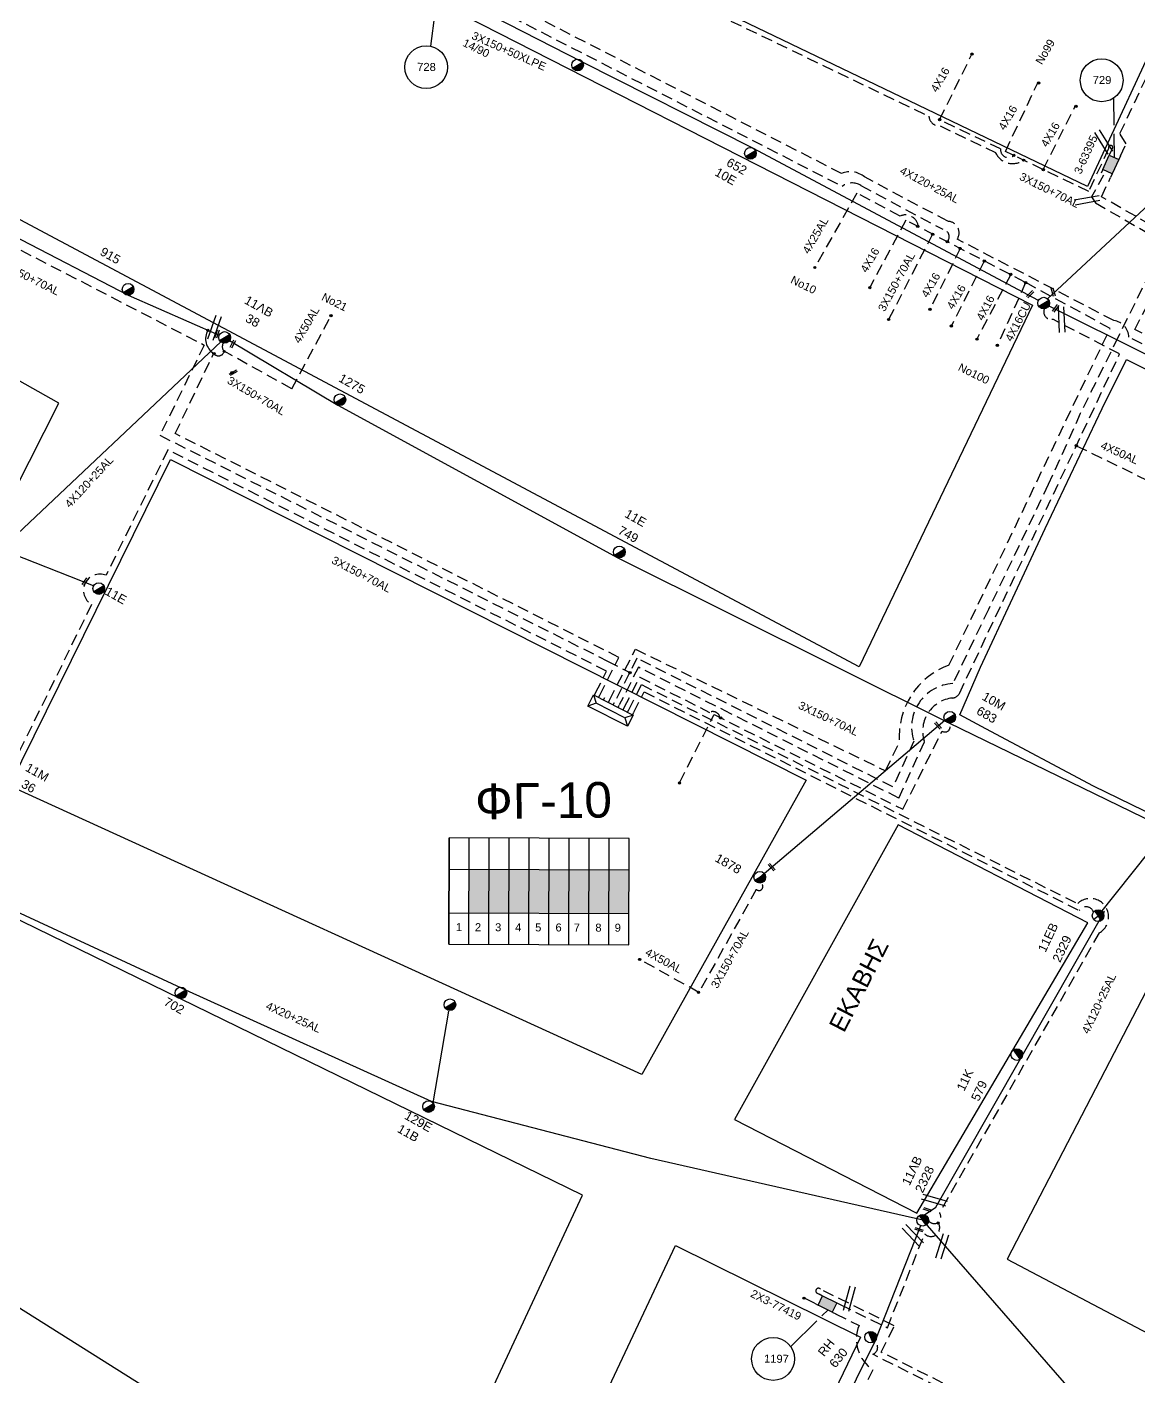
# Model space of a CAD drawing. Header units: millimetres. Extents: x 2087 to 5289, y 222 to 1137.
# Drawn here: x 2512.4 to 2637.3, y 467.4 to 619.2 of the extents above; entities that cross this region are included whole.
import ezdxf
from ezdxf.enums import TextEntityAlignment as Align

# ---------------------------------------------------------------- set-up
doc = ezdxf.new("R2010")
doc.units = ezdxf.units.MM
doc.linetypes.add('DASHED', pattern=[19.05, 12.7, -6.35])
for name, color, linetype in [('Link Box 4 Διευθύνσεων', 7, 'Continuous'), ('Άγνωστα', 7, 'Continuous'), ('Ασφαλειοκιβώτια Χ.Τ 9 αναχωρήσεων', 7, 'Continuous'), ('Εναέρια παροχή ΧΤ 4x16', 7, 'SYN_LINE'), ('Επιγραφές - Σχήματα', 7, 'Continuous'), ('Καλώδια ΧΤ   3x150+70AL', 7, 'DASHED'), ('Καλώδια ΧΤ   3x150AL+50CU', 7, 'DASHED'), ('Καλώδια ΧΤ   3x150AL+50XLPE', 7, 'DASHED'), ('Καλώδια ΧΤ   4x50AL', 7, 'DASHED'), ('Μηχανική τομή', 7, 'Continuous'), ('Στύλος ΦΜ', 7, 'Continuous'), ('Στύλος ΦΜ @ 1', 7, 'Continuous'), ('Συνδέσεις', 7, 'Continuous'), ('Συνεστραμμένα ΧΤ   3x70+54.6+25 AL', 7, 'SYN_LINE'), ('Συνεστραμμενα ΧΤ  4Χ120+25 Al', 7, 'Continuous'), ('Τομή', 7, 'Continuous'), ('Υποσταθμός πόλεως', 7, 'Continuous'), ('Υπόβαθρο ΔΕΗ', 7, 'Continuous'), ('Υπόγεια καλώδια Παροχών ΧΤ   4x16CU', 7, 'DASHED'), ('Υπόγειο καλώδιο Μέσης Τάσης 20KV', 7, 'Continuous')]:
    doc.layers.add(name, color=color, linetype=linetype)
doc.styles.add('arial', font='arial.ttf')
doc.styles.get("Standard").update_dxf_attribs({"font": 'arial.ttf'})
doc.linetypes.add('SYN_LINE', pattern='A,0.5,-0.0001,["/\\/\\/\\/",Standard,S=0.1,R=0,X=0,Y=-0.05],-0.25', length=0.7501)

# ---------------------------------------------------------------- blocks, each defined once
blk = doc.blocks.new('ΤΟΜΗ')
at = {"layer": 'Τομή', "ltscale": 40}
for p, q in [((-5.68, 0), (5.68, 0)), ((5.68, -2.33), (-5.68, -2.33))]:
    blk.add_line(p, q, dxfattribs=at)
blk = doc.blocks.new('ΜΗΧΑΝΙΚΗ ΤΟΜΗ')
at = {"layer": 'Μηχανική τομή', "ltscale": 40}
for p, q in [((-1.89, 0.78), (1.89, 0.78)), ((1.89, 0), (-1.89, 0))]:
    blk.add_line(p, q, dxfattribs=at)
blk = doc.blocks.new('ΥΠΑΡΧΩΝ ΤΣΙΜΕΝΤΕΝΙΟΣ ΣΤΥΛΟΣ')
at = {"layer": 'Στύλος ΦΜ'}
blk.add_hatch(color=7, dxfattribs=at).paths.add_polyline_path([(-1.29, -2.28, 0.574793), (2.62, 0, 0.268822), (1.3, 2.27)])
at = {"layer": 'Στύλος ΦΜ', "color": 7}
blk.add_line((-1.29, -2.28), (1.3, 2.27), dxfattribs=at)
blk.add_circle((0, 0), 2.62, dxfattribs=at)
at = {"layer": 'Στύλος ΦΜ', "flags": 4}
for tag, p in [('ΤΥΠΟΣ', (-4.91, 3.03)), ('ΑΡΙΘΜΟΣ', (-4.68, 8.05))]:
    blk.add_attdef(tag, p, '', height=4, dxfattribs=at)
blk = doc.blocks.new('LINK BOX 4 ΑΝΑΧΩΡΗΣΕΩΝ')
at = {"layer": 'Link Box 4 Διευθύνσεων', "ltscale": 40}
blk.add_hatch(color=256, dxfattribs=at).paths.add_polyline_path([(-3.54, 0), (-3.54, -4.67), (3.54, -4.67), (3.54, 0)])
for p, q in [((-3.54, 0), (-5.33, 0)), ((5.33, 0), (3.54, 0)), ((-3.54, -4.67), (-5.33, -4.67)), ((5.33, -4.67), (3.54, -4.67))]:
    blk.add_line(p, q, dxfattribs=at)
blk.add_lwpolyline([(-3.54, -4.67), (-3.54, 0), (3.54, 0), (3.54, -4.67)], close=True, dxfattribs=at)
blk = doc.blocks.new('_ΣΥΝΔΕΣΗ')
at = {"layer": 'Συνδέσεις', "linetype": 'SYN_LINE', "ltscale": 40}
blk.add_hatch(color=256, dxfattribs=at).paths.add_polyline_path([(0.5, -0.01, 1), (-0.5, -0.01, 1)])
at = {"layer": 'Συνδέσεις'}
blk.add_circle((0, -0.01), 0.5, dxfattribs=at)
blk = doc.blocks.new('ΑΣΦΑΛΕΙΟΚΙΒΩΤΙΟ ΥΠΟΣΤΑΘΜΟΥ 9 ΑΝΑΧΩΡΗΣΕΩΝ')
at = {"layer": 'Ασφαλειοκιβώτια Χ.Τ 9 αναχωρήσεων', "ltscale": 40}
for p, q in [((-23.8, 40.36), (24.02, 40.36)), ((-9.72, 40.36), (-9.72, -40.64)), ((9.94, 40.36), (9.94, -40.64)), ((-23.8, 31.36), (24.02, 31.36)), ((-23.8, 22.36), (24.02, 22.36)), ((-23.8, 13.36), (24.02, 13.36)), ((-23.8, 4.36), (24.02, 4.36)), ((-23.8, -4.64), (24.02, -4.64)), ((-23.8, -13.64), (24.02, -13.64)), ((-23.8, -22.64), (24.02, -22.64)), ((-23.8, -31.64), (24.02, -31.64))]:
    blk.add_line(p, q, dxfattribs=at)
at = {"layer": 'Ασφαλειοκιβώτια Χ.Τ 9 αναχωρήσεων'}
blk.add_lwpolyline([(-23.8, -40.64), (24.02, -40.64), (24.02, 40.36), (-23.8, 40.36)], close=True, dxfattribs=at)
for s, p in [('1', (-17.96, 37.24)), ('2', (-17.96, 28.67)), ('3', (-17.96, 19.6)), ('4', (-17.96, 10.58)), ('5', (-17.96, 1.57)), ('6', (-17.96, -7.57)), ('7', (-17.96, -15.81)), ('8', (-17.96, -25.5)), ('9', (-17.96, -34.19))]:
    blk.add_text(s, height=3.6, rotation=270, dxfattribs=at).set_placement(p)
at = {"layer": 'Ασφαλειοκιβώτια Χ.Τ 9 αναχωρήσεων', "ltscale": 40}
for tag, height, p in [('ΟΝΟΜΑ', 5, (-0.16, 44.31)), ('ΚΕΙΜΕΝΟ 1', 2, (17.06, 35.59)), ('ΚΕΙΜΕΝΟ 2', 2, (17.06, 26.88)), ('ΚΕΙΜΕΝΟ 3', 2, (17.06, 17.69)), ('ΚΕΙΜΕΝΟ 4', 2, (17.06, 8.71)), ('ΚΕΙΜΕΝΟ 5', 2, (17.06, -0.13)), ('ΚΕΙΜΕΝΟ 6', 2, (17.06, -9.05)), ('ΚΕΙΜΕΝΟ 7', 2, (17.06, -18.13)), ('ΚΕΙΜΕΝΟ 8', 2, (17.06, -26.85)), ('ΚΕΙΜΕΝΟ 9', 2, (17.06, -35.99)), ('ΣΧ', 2, (-0.1, -42.64))]:
    blk.add_attdef(tag, text='', height=height, dxfattribs=at).set_placement(p, align=Align.MIDDLE_CENTER)
blk = doc.blocks.new('ΥΠΟΣΤΑΘΜΟΣ ΠΟΛΕΩΣ 9 ΑΝΑΧΩΡΗΣΕΩΝ')
at = {"layer": 'Υποσταθμός πόλεως', "ltscale": 40}
for p, q in [((-9.63, -2.82), (-9.63, -4)), ((-7.12, -2.82), (-7.12, -4)), ((-4.84, -2.82), (-4.84, -4)), ((-2.36, -2.82), (-2.36, -4)), ((0.09, -2.82), (0.09, -4)), ((2.55, -2.82), (2.55, -4)), ((5.02, -2.82), (5.02, -4)), ((7.48, -2.82), (7.48, -4)), ((9.61, -2.82), (9.61, -4))]:
    blk.add_line(p, q, dxfattribs=at)
blk.add_lwpolyline([(-10.02, 2.82), (10.02, 2.82), (10.02, -2.82), (-10.02, -2.82)], close=True, dxfattribs=at)
for points in [[(-7.21, 0), (-10.02, 2.82)], [(-10.02, -2.82), (-7.21, 0)], [(-7.21, 0), (7.21, 0)], [(7.21, 0), (10.02, 2.82)], [(10.02, -2.82), (7.21, 0)]]:
    blk.add_lwpolyline(points, dxfattribs=at)
at = {"layer": 'Υποσταθμός πόλεως', "linetype": 'SYN_LINE', "ltscale": 40, "flags": 1}
for tag, p in [('ΜΕΤΑΣΧΗΜΑΤΙΣΜΟΣ', (10.79, 1.71)), ('ΙΣΧΥΣ', (10.77, -1.08)), ('ΑΡΙΘΜΟΣ', (10.89, -3.8))]:
    blk.add_attdef(tag, p, '', height=1.8, dxfattribs=at)

msp = doc.modelspace()

# ---------------------------------------------------------------- hatches: boundary and pattern name
at = {"layer": 'Ασφαλειοκιβώτια Χ.Τ 9 αναχωρήσεων'}
h = msp.add_hatch(color=173, dxfattribs=at)
h.dxf.hatch_style = 1
h.paths.add_polyline_path([(2562.08, 524.53), (2562.06, 519.61), (2564.31, 519.6), (2564.33, 524.52)])
h = msp.add_hatch(color=2, dxfattribs=at)
h.dxf.hatch_style = 1
h.paths.add_polyline_path([(2564.33, 524.52), (2564.31, 519.6), (2566.56, 519.6), (2566.58, 524.51)])
h = msp.add_hatch(color=5, dxfattribs=at)
h.dxf.hatch_style = 1
h.paths.add_polyline_path([(2566.58, 524.51), (2566.56, 519.6), (2568.81, 519.59), (2568.83, 524.5)])
h = msp.add_hatch(color=27, dxfattribs=at)
h.dxf.hatch_style = 1
h.paths.add_polyline_path([(2568.83, 524.5), (2568.81, 519.59), (2571.06, 519.58), (2571.08, 524.49)])
h = msp.add_hatch(color=151, dxfattribs=at)
h.dxf.hatch_style = 1
h.paths.add_polyline_path([(2571.08, 524.49), (2571.06, 519.58), (2573.31, 519.57), (2573.33, 524.49)])
h = msp.add_hatch(color=62, dxfattribs=at)
h.dxf.hatch_style = 1
h.paths.add_polyline_path([(2573.33, 524.49), (2573.31, 519.57), (2575.56, 519.56), (2575.58, 524.48)])
h = msp.add_hatch(color=30, dxfattribs=at)
h.dxf.hatch_style = 1
h.paths.add_polyline_path([(2575.58, 524.48), (2575.56, 519.56), (2577.81, 519.56), (2577.83, 524.47)])
h = msp.add_hatch(color=1, dxfattribs=at)
h.dxf.hatch_style = 1
h.paths.add_polyline_path([(2577.83, 524.47), (2577.81, 519.56), (2580.06, 519.55), (2580.08, 524.46)])

# ---------------------------------------------------------------- linework, layer by layer
at = {"layer": 'Άγνωστα', "color": 5, "linetype": 'SYN_LINE', "ltscale": 10}
msp.add_lwpolyline([(2627.13, 588.65), (2646.16, 606.37)], dxfattribs=at)
at = {"layer": 'Άγνωστα', "color": 1, "linetype": 'DASHED', "ltscale": 0.1}
for points in [[(2605.68, 600.52), (2601.21, 592.61)], [(2624.67, 590.47), (2621.49, 583.42)]]:
    msp.add_lwpolyline(points, dxfattribs=at)
at = {"layer": 'Άγνωστα', "color": 27, "linetype": 'SYN_LINE', "ltscale": 10}
msp.add_lwpolyline([(2519.83, 556.36), (2509.38, 560.5)], dxfattribs=at)
at = {"layer": 'Εναέρια παροχή ΧΤ 4x16', "color": 133, "linetype": 'DASHED', "ltscale": 0.1}
for points in [[(2622.4, 605.22), (2622.4, 605.22), (2626.06, 613.01)], [(2626.64, 603.18), (2630.29, 610.37)]]:
    msp.add_lwpolyline(points, dxfattribs=at)
at = {"layer": 'Εναέρια παροχή ΧΤ 4x16', "color": 1, "linetype": 'DASHED', "ltscale": 0.1}
for points in [[(2611.2, 597.49), (2607.15, 589.9)], [(2617.31, 594.31), (2613.91, 587.45)], [(2620.02, 592.89), (2616.32, 585.6)], [(2622.99, 591.39), (2619.18, 584.11)]]:
    msp.add_lwpolyline(points, dxfattribs=at)
at = {"layer": 'Επιγραφές - Σχήματα'}
for points in [[(2557.76, 617.04), (2558.76, 624.58)], [(2634.54, 611.2), (2634.57, 608.17)], [(2634.58, 607.2), (2634.61, 604.54)], [(2598.23, 470.82), (2601.18, 473.74)], [(2601.76, 474.31), (2602.45, 474.99)]]:
    msp.add_lwpolyline(points, dxfattribs=at)
for centre in [(2557.25, 614.69), (2633.22, 613.21), (2596.26, 469.45)]:
    msp.add_circle(centre, 2.41, dxfattribs=at)
at = {"layer": 'Καλώδια ΧΤ   3x150+70AL', "color": 5, "linetype": 'DASHED', "ltscale": 0.1}
for points in [[(2635.28, 607.22), (2643.02, 623.73), (2647.06, 632.39), (2652.54, 644.13), (2645.22, 647.86)], [(2635.33, 604.71), (2635.96, 606.08), (2635.28, 607.22)]]:
    msp.add_lwpolyline(points, dxfattribs=at)
at = {"layer": 'Καλώδια ΧΤ   3x150+70AL', "color": 133, "linetype": 'DASHED', "ltscale": 0.1}
msp.add_lwpolyline([(2634.27, 605.2), (2634.49, 605.67, 1.089385), (2633.99, 605.53), (2631.76, 600.72), (2622.4, 605.22)], format="xyb", dxfattribs=at)
at = {"layer": 'Καλώδια ΧΤ   3x150+70AL', "color": 62, "ltscale": 0.1}
msp.add_lwpolyline([(2494.74, 602.87), (2532.29, 583.44), (2527.3, 573.3), (2577.63, 547.92), (2580.17, 546.63), (2580.17, 546.63)], dxfattribs=at)
msp.add_lwpolyline([(2633.43, 602.56), (2632.08, 600.11), (2632.51, 599.42), (2640.32, 594.96), (2635.08, 584.36), (2630.82, 575.75), (2627.22, 567.78), (2620.48, 553.72), (2616.48, 545.38, -0.074305), (2616.48, 545.38, 0.496785), (2612.1, 538.91), (2609.75, 533.76), (2580.95, 548.23), (2578.42, 543.26)], format="xyb", dxfattribs=at)
at = {"layer": 'Καλώδια ΧΤ   3x150+70AL', "color": 5, "linetype": 'DASHED', "ltscale": 0.1}
msp.add_lwpolyline([(2697.23, 547.94), (2699.62, 552.42), (2690.76, 557.34, 0.466946), (2686.1, 559.93), (2663.92, 571.94, 0.279224), (2659.92, 573.73), (2636.95, 585.19), (2642.01, 595.09), (2633.21, 600.11), (2634.22, 602.29)], format="xyb", dxfattribs=at)
at = {"layer": 'Καλώδια ΧΤ   3x150+70AL', "color": 1, "linetype": 'DASHED', "ltscale": 0.1}
msp.add_lwpolyline([(2577.87, 543.53), (2580.78, 549.25), (2608.89, 535.59), (2610.47, 538.77, -0.337123), (2616.04, 547.45, 0.042097), (2616.04, 547.45), (2634.18, 585.32), (2624.57, 590.53), (2611.2, 597.49)], format="xyb", dxfattribs=at)
at = {"layer": 'Καλώδια ΧΤ   3x150+70AL', "color": 1, "ltscale": 0.1}
msp.add_lwpolyline([(2614.2, 595.91), (2609.26, 586.32)], dxfattribs=at)
at = {"layer": 'Καλώδια ΧΤ   3x150+70AL', "color": 5, "ltscale": 0.1}
msp.add_lwpolyline([(2610.4, 532.52), (2610.4, 532.52), (2613.28, 538.83), (2613.24, 538.97, -0.469733), (2616.44, 543.76, 0.239286), (2617.22, 544.27), (2635.24, 582.45), (2627.79, 586.31), (2627.6, 586.31, -0.53674), (2626.76, 587.51)], format="xyb", dxfattribs=at)
at = {"layer": 'Καλώδια ΧΤ   3x150+70AL', "color": 2, "linetype": 'DASHED', "ltscale": 0.1}
for points in [[(2542.12, 578.53), (2534.53, 582.76, -0.378009), (2534.44, 583.66)], [(2576.77, 544.09), (2578.92, 548.33), (2529.03, 573.49), (2533.36, 582.51, 0.666531), (2534.53, 582.76)]]:
    msp.add_lwpolyline(points, format="xyb", dxfattribs=at)
at = {"layer": 'Καλώδια ΧΤ   3x150+70AL', "color": 173, "linetype": 'DASHED', "ltscale": 0.1}
msp.add_lwpolyline([(2576.3, 544.33), (2577.54, 546.78), (2528.19, 571.66), (2521.24, 557.56, 0.931326), (2519.62, 554.27), (2510.11, 534.97, 0.535092), (2507.81, 533.18), (2504.59, 524.51, 0.353358), (2504.65, 523.31)], format="xyb", dxfattribs=at)
at = {"layer": 'Καλώδια ΧΤ   3x150+70AL', "color": 5, "ltscale": 0.1}
msp.add_lwpolyline([(2610.4, 532.52), (2591.51, 542), (2581.12, 547.22), (2578.97, 542.98)], dxfattribs=at)
at = {"layer": 'Καλώδια ΧΤ   3x150+70AL', "color": 30, "linetype": 'DASHED', "ltscale": 0.1}
msp.add_lwpolyline([(2580.03, 542.44), (2581.47, 545.27), (2630.51, 520.64, -1.137897), (2632.95, 517.36), (2614.97, 485.88, -1.095917), (2613.74, 485.05)], format="xyb", dxfattribs=at)
at = {"layer": 'Καλώδια ΧΤ   3x150+70AL', "color": 27, "ltscale": 0.1}
msp.add_lwpolyline([(2585.78, 534.3), (2589.62, 541.91), (2589.62, 541.91), (2610.86, 531.25), (2615.27, 540.03, 0.878754), (2616.02, 540.96)], format="xyb", dxfattribs=at)
at = {"layer": 'Καλώδια ΧΤ   3x150+70AL', "color": 27, "linetype": 'DASHED', "ltscale": 0.1}
msp.add_lwpolyline([(2594.85, 522.96, -1.198989), (2594.38, 522.24), (2587.92, 510.66)], format="xyb", dxfattribs=at)
at = {"layer": 'Καλώδια ΧΤ   3x150AL+50CU', "color": 30, "linetype": 'DASHED', "ltscale": 0.1}
for points in [[(2696.69, 548.23), (2698.74, 552.09), (2690.05, 556.91, 0.480577), (2686.32, 558.98), (2663.36, 571.42, 0.270577), (2659.95, 572.52), (2636.27, 584.33, 0.370652), (2634.59, 586.2), (2616.98, 595.36, 0.586623), (2615.91, 597.36), (2606.55, 602.35, 0.282004), (2603.97, 602.73), (2562.58, 623.94, 0.485848), (2561.67, 626.03), (2555.61, 629.15), (2558.08, 633.93, -0.490413), (2558.66, 634.55), (2561.36, 633.16)], [(2603.82, 475.57), (2609.12, 472.96), (2613.31, 483.53, 0.944601), (2614.81, 484.79)]]:
    msp.add_lwpolyline(points, format="xyb", dxfattribs=at)
at = {"layer": 'Καλώδια ΧΤ   3x150AL+50CU', "color": 133, "linetype": 'DASHED', "ltscale": 0.1}
for points in [[(2564.06, 633.08), (2613.79, 609.17, 0.42588), (2615.04, 608.1), (2621.28, 605.1, 0.475723), (2624.44, 604.24)], [(2623.34, 604.77, -0.691186), (2621.85, 605.49), (2614.99, 608.78)]]:
    msp.add_lwpolyline(points, format="xyb", dxfattribs=at)
at = {"layer": 'Καλώδια ΧΤ   3x150AL+50CU', "color": 1, "linetype": 'DASHED', "ltscale": 0.1}
for points in [[(2560.01, 623.86), (2604.05, 601.29, -0.326894), (2606.13, 601.38), (2615.36, 596.46, -0.591777), (2615.86, 595.06)], [(2612.58, 596.91, 0.484465), (2610.54, 597.94), (2605.69, 600.53), (2605.68, 600.52)]]:
    msp.add_lwpolyline(points, format="xyb", dxfattribs=at)
at = {"layer": 'Καλώδια ΧΤ   3x150AL+50CU', "color": 27, "linetype": 'DASHED', "ltscale": 0.1}
msp.add_lwpolyline([(2579.52, 542.7), (2581.26, 546.11), (2589.13, 542.15, -0.476581), (2590.28, 541.62)], format="xyb", dxfattribs=at)
at = {"layer": 'Καλώδια ΧΤ   3x150AL+50CU', "color": 151, "linetype": 'DASHED', "ltscale": 0.1}
msp.add_lwpolyline([(2580.59, 542.16), (2581.75, 544.45), (2630.7, 519.87, -0.634221), (2632.3, 519.68)], format="xyb", dxfattribs=at)
at = {"layer": 'Καλώδια ΧΤ   3x150AL+50XLPE', "color": 6, "linetype": 'DASHED', "ltscale": 0.1}
for points in [[(2654.84, 444.89), (2656.26, 447.53), (2640.09, 455.62, 0.369416), (2637.52, 455.68), (2608.42, 470.21), (2609.9, 473.18), (2601.61, 477.28, 1.055549), (2601.15, 476.89), (2601.43, 476.75)], [(2603.3, 474.52), (2605.93, 473.22, 0.359668), (2607.5, 468.24), (2587.54, 427.97, -0.331916), (2586.16, 427.36)]]:
    msp.add_lwpolyline(points, format="xyb", dxfattribs=at)
at = {"layer": 'Καλώδια ΧΤ   3x150AL+50XLPE', "linetype": 'DASHED', "ltscale": 0.1}
msp.add_lwpolyline([(2601.43, 476.75), (2601.43, 476.75)], dxfattribs=at)
at = {"layer": 'Καλώδια ΧΤ   3x150AL+50XLPE', "color": 6, "linetype": 'DASHED', "ltscale": 0.1}
msp.add_lwpolyline([(2600.92, 475.71), (2599.7, 476.31)], dxfattribs=at)
at = {"layer": 'Καλώδια ΧΤ   3x150AL+50XLPE', "color": 85, "linetype": 'DASHED', "ltscale": 0.1}
msp.add_lwpolyline([(2654.36, 445.13), (2654.93, 446.27), (2640.34, 453.55, -0.643115), (2637.02, 455.21), (2607.47, 469.97, 0.591262), (2607.7, 471.43)], format="xyb", dxfattribs=at)
at = {"layer": 'Καλώδια ΧΤ   4x50AL', "color": 2, "ltscale": 0.1}
msp.add_lwpolyline([(2542.12, 578.53), (2546.54, 586.75)], dxfattribs=at)
at = {"layer": 'Καλώδια ΧΤ   4x50AL', "color": 5, "ltscale": 0.1}
msp.add_lwpolyline([(2630.37, 572.13), (2639.07, 567.89)], dxfattribs=at)
at = {"layer": 'Καλώδια ΧΤ   4x50AL', "color": 27, "linetype": 'DASHED', "ltscale": 0.1}
msp.add_lwpolyline([(2587.92, 510.66), (2581.27, 514.37)], dxfattribs=at)
at = {"layer": 'Συνεστραμμένα ΧΤ   3x70+54.6+25 AL', "color": 27, "linetype": 'SYN_LINE', "ltscale": 10}
for points in [[(2627.28, 587.86), (2660.75, 571.16)], [(2535.14, 583.97), (2547.32, 576.69), (2578.82, 559.54), (2616.02, 540.96), (2640.62, 529.01)]]:
    msp.add_lwpolyline(points, dxfattribs=at)
at = {"layer": 'Συνεστραμμένα ΧΤ   3x70+54.6+25 AL', "color": 1, "linetype": 'SYN_LINE', "ltscale": 10}
msp.add_lwpolyline([(2705.9, 422.68), (2683.09, 433.12), (2665.21, 442.1), (2639.15, 455.14), (2613.09, 485.04)], dxfattribs=at)
at = {"layer": 'Συνεστραμμενα ΧΤ  4Χ120+25 Al', "color": 5, "linetype": 'SYN_LINE', "ltscale": 10}
msp.add_lwpolyline([(2626.11, 588.46), (2593.97, 605.6), (2574.84, 615.27), (2554.81, 625.53), (2535.11, 635.46), (2509.87, 647.58)], dxfattribs=at)
at = {"layer": 'Συνεστραμμενα ΧΤ  4Χ120+25 Al', "color": 2, "linetype": 'SYN_LINE', "ltscale": 10}
msp.add_lwpolyline([(2459, 623.94), (2470.78, 617.21), (2497.32, 602.74), (2497.69, 602.53), (2523.73, 589.06), (2533.98, 584.57)], dxfattribs=at)
at = {"layer": 'Συνεστραμμενα ΧΤ  4Χ120+25 Al', "color": 27, "linetype": 'SYN_LINE', "ltscale": 10}
msp.add_lwpolyline([(2505.18, 523.26), (2508.77, 532.92), (2509.21, 560.3), (2534.19, 583.84)], dxfattribs=at)
at = {"layer": 'Συνεστραμμενα ΧΤ  4Χ120+25 Al', "color": 151, "linetype": 'SYN_LINE', "ltscale": 10}
for points in [[(2632.82, 519.29), (2640.63, 529.04), (2651.37, 550.8), (2658.06, 565.42), (2660.47, 570.31)], [(2613.29, 485.67), (2614.57, 486.53), (2633.53, 519.75), (2632.34, 518.85), (2632.34, 518.85)]]:
    msp.add_lwpolyline(points, dxfattribs=at)
at = {"layer": 'Συνεστραμμενα ΧΤ  4Χ120+25 Al', "color": 30, "linetype": 'SYN_LINE', "ltscale": 10}
msp.add_lwpolyline([(2613.09, 485.04), (2582.53, 491.98), (2557.83, 498.4), (2530.22, 510.93), (2505.45, 522.4)], dxfattribs=at)
at = {"layer": 'Συνεστραμμενα ΧΤ  4Χ120+25 Al', "color": 85, "linetype": 'SYN_LINE', "ltscale": 10}
msp.add_lwpolyline([(2612.85, 484.43), (2607.7, 471.43), (2595.03, 445.87), (2585.81, 427.84)], dxfattribs=at)
at = {"layer": 'Υπόβαθρο ΔΕΗ'}
for points in [[(2631.64, 601.26), (2560.2, 635.61), (2581.7, 677.04), (2651.31, 643.49), (2645.64, 631.14), (2638.42, 615.88), (2634.11, 606.59), (2631.64, 601.26)], [(2639.31, 512.89), (2622.58, 480.66), (2700.53, 439.59), (2717.44, 473.34)]]:
    msp.add_lwpolyline(points, close=True, dxfattribs=at)
for points in [[(2458.86, 672.81), (2625.43, 587.94), (2625.43, 587.94), (2605.94, 547.25), (2440.05, 635.64), (2440.05, 635.64), (2450.36, 655.91), (2458.86, 672.81), (2458.86, 672.81)], [(2435.32, 575.34), (2449.24, 567.95), (2465.28, 559.44), (2479.97, 551.94), (2498.52, 542.29), (2500.97, 547.41), (2515.92, 576.91), (2454.03, 611.79), (2435.32, 575.34)], [(2636, 581.83), (2651.05, 574.36), (2674.29, 562.55), (2693.1, 552.64), (2714.91, 540.84), (2738.25, 511.64), (2733.9, 502.04), (2732.02, 503.37), (2723.18, 485.69), (2708.08, 494.36), (2696.94, 500.72), (2696.94, 500.72), (2682.21, 508.37), (2670.5, 514.76), (2663.71, 518.29), (2654.9, 522.71), (2643.69, 528.3), (2632.31, 533.86), (2620.21, 540.28), (2617.28, 541.88), (2619.6, 547.22), (2626.86, 562.81), (2633.27, 576.33), (2636, 581.83)], [(2599.98, 534.53), (2581.51, 501.42), (2510.4, 533.89), (2510.4, 533.89), (2510.4, 533.89), (2528.48, 570.58), (2599.98, 534.53), (2599.98, 534.53), (2599.98, 534.53), (2599.98, 534.53), (2599.98, 534.53)], [(2591.93, 496.38), (2612.45, 485.86), (2631.65, 518.5), (2631.65, 518.5), (2631.65, 518.5), (2610.35, 529.52), (2610.35, 529.52)], [(2610.33, 529.49), (2591.93, 496.38)], [(2489.98, 488.74), (2555.91, 447.24), (2574.83, 487.88), (2505.31, 521.78), (2489.98, 488.74)], [(2591.86, 496.41), (2591.86, 496.41)], [(2585.28, 482.22), (2606.08, 471.9), (2585.18, 428.47), (2565.64, 440.46), (2585.28, 482.22)]]:
    msp.add_lwpolyline(points, dxfattribs=at)
msp.add_arc((2534.33, 584.13), 1.89, 148.6191, 239.2371, dxfattribs=at)
at = {"layer": 'Υπόγεια καλώδια Παροχών ΧΤ   4x16CU', "color": 133, "linetype": 'DASHED', "ltscale": 0.1}
msp.add_lwpolyline([(2614.99, 608.78), (2618.63, 616.16)], dxfattribs=at)
at = {"layer": 'Υπόγειο καλώδιο Μέσης Τάσης 20KV', "color": 27, "linetype": 'SYN_LINE', "ltscale": 10}
msp.add_lwpolyline([(2594.77, 523.61), (2615.58, 541.26)], dxfattribs=at)
at = {"layer": 'Υπόγειο καλώδιο Μέσης Τάσης 20KV', "color": 30, "linetype": 'SYN_LINE', "ltscale": 10}
msp.add_lwpolyline([(2558.02, 498.24), (2559.81, 508.56)], dxfattribs=at)

# ---------------------------------------------------------------- block references
at = {"layer": 'Link Box 4 Διευθύνσεων', "xscale": 0.2499999999999999, "yscale": 0.2499999999999999, "zscale": 0.2499999999999999}
for p, rotation in [((2633.71, 603.99), 65.29674258397897), ((2602.11, 475.12), 153.6358787166315)]:
    msp.add_blockref('LINK BOX 4 ΑΝΑΧΩΡΗΣΕΩΝ', p, dxfattribs=dict(at, rotation=rotation))
at = {"layer": 'Ασφαλειοκιβώτια Χ.Τ 9 αναχωρήσεων', "xscale": 0.2500000000000001, "yscale": 0.2500000000000001, "zscale": 0.2500000000000001, "rotation": 89.79863056021844}
msp.add_blockref('ΑΣΦΑΛΕΙΟΚΙΒΩΤΙΟ ΥΠΟΣΤΑΘΜΟΥ 9 ΑΝΑΧΩΡΗΣΕΩΝ', (2569.91, 522.01), dxfattribs=at)
at = {"layer": 'Μηχανική τομή'}
for p, xscale, yscale, zscale, rotation in [((2625.11, 589.23), 0.2499999999999996, 0.2499999999999996, 0.2499999999999996, 225.8713060550537), ((2627.66, 589.37), 0.2499999999999997, 0.2499999999999997, 0.2499999999999997, 285.3177841252401), ((2628.12, 587.53), 0.2499999999999997, 0.2499999999999997, 0.2499999999999997, 52.89131356739019), ((2533.64, 584.72), 0.2499999999999996, 0.2499999999999996, 0.2499999999999996, 251.0097848915889), ((2535.41, 583.61), 0.2499999999999996, 0.2499999999999996, 0.2499999999999996, 241.9682089496802), ((2535.5, 580.42), 0.2499999999999996, 0.2499999999999996, 0.2499999999999996, 210.0100097940091), ((2518.81, 556.9), 0.2499999999999996, 0.2499999999999996, 0.2499999999999996, 234.8579634511817), ((2614.74, 540.6), 0.2499999999999996, 0.2499999999999996, 0.2499999999999996, 312.5510453838581), ((2596.04, 524.69), 0.2499999999999996, 0.2499999999999996, 0.2499999999999996, 311.1128722349355), ((2613.67, 486.32), 0.2499999999999996, 0.2499999999999996, 0.2499999999999996, 161.2359987027753), ((2612.71, 484.09), 0.2499999999999996, 0.2499999999999996, 0.2499999999999996, 161.2359987027753)]:
    msp.add_blockref('ΜΗΧΑΝΙΚΗ ΤΟΜΗ', p, dxfattribs=dict(at, xscale=xscale, yscale=yscale, zscale=zscale, rotation=rotation))
at = {"layer": 'Στύλος ΦΜ @ 1', "ltscale": 40, "xscale": 0.2499999999999998, "yscale": 0.2499999999999998, "zscale": 0.2499999999999998, "rotation": 330.6463124681125}
for p in [(2574.28, 614.93), (2626.7, 588.16), (2559.92, 509.28)]:
    msp.add_blockref('ΥΠΑΡΧΩΝ ΤΣΙΜΕΝΤΕΝΙΟΣ ΣΤΥΛΟΣ', p, dxfattribs=at)
at = {"layer": 'Στύλος ΦΜ @ 1', "ltscale": 40}
ref = msp.add_blockref('ΥΠΑΡΧΩΝ ΤΣΙΜΕΝΤΕΝΙΟΣ ΣΤΥΛΟΣ', (2593.71, 605), dxfattribs=dict(at, xscale=0.2499999999999998, yscale=0.2499999999999998, zscale=0.2499999999999998, rotation=330.6463124681125))
ref.add_attrib('ΤΥΠΟΣ', '10E', (2589.61, 602.58), dxfattribs={"layer": 'Στύλος ΦΜ', "height": 1, "rotation": 330.6463, "flags": 4})
ref.add_attrib('ΑΡΙΘΜΟΣ', '652', (2590.92, 603.68), dxfattribs={"layer": 'Στύλος ΦΜ', "height": 1, "rotation": 330.6463, "flags": 4})
ref = msp.add_blockref('ΥΠΑΡΧΩΝ ΤΣΙΜΕΝΤΕΝΙΟΣ ΣΤΥΛΟΣ', (2523.72, 589.71), dxfattribs=dict(at, xscale=0.2499999999999998, yscale=0.2499999999999998, zscale=0.2499999999999998, rotation=330.6463124681125))
ref.add_attrib('ΤΥΠΟΣ', '915', (2520.47, 593.64), dxfattribs={"layer": 'Στύλος ΦΜ', "height": 1, "rotation": 330.6463, "flags": 4})
ref = msp.add_blockref('ΥΠΑΡΧΩΝ ΤΣΙΜΕΝΤΕΝΙΟΣ ΣΤΥΛΟΣ', (2534.58, 584.3), dxfattribs=dict(at, xscale=0.2499999999999998, yscale=0.2499999999999998, zscale=0.2499999999999998, rotation=330.6463124681125))
ref.add_attrib('ΤΥΠΟΣ', '11ΛB', (2536.7, 588.19), dxfattribs={"layer": 'Στύλος ΦΜ', "height": 1, "rotation": 330.6463, "flags": 4})
ref.add_attrib('ΑΡΙΘΜΟΣ', '38', (2536.82, 586.15), dxfattribs={"layer": 'Στύλος ΦΜ', "height": 1, "rotation": 330.6463, "flags": 4})
ref = msp.add_blockref('ΥΠΑΡΧΩΝ ΤΣΙΜΕΝΤΕΝΙΟΣ ΣΤΥΛΟΣ', (2547.55, 577.3), dxfattribs=dict(at, xscale=0.2499999999999998, yscale=0.2499999999999998, zscale=0.2499999999999998, rotation=330.6463124681125))
ref.add_attrib('ΑΡΙΘΜΟΣ', '1275', (2547.3, 579.42), dxfattribs={"layer": 'Στύλος ΦΜ', "height": 1, "rotation": 330.6463, "flags": 4})
ref = msp.add_blockref('ΥΠΑΡΧΩΝ ΤΣΙΜΕΝΤΕΝΙΟΣ ΣΤΥΛΟΣ', (2578.97, 560.18), dxfattribs=dict(at, xscale=0.2499999999999998, yscale=0.2499999999999998, zscale=0.2499999999999998, rotation=330.6463124681125))
ref.add_attrib('ΤΥΠΟΣ', '11E', (2579.48, 564.17), dxfattribs={"layer": 'Στύλος ΦΜ', "height": 1, "rotation": 330.6463, "flags": 4})
ref.add_attrib('ΑΡΙΘΜΟΣ', '749', (2578.72, 562.3), dxfattribs={"layer": 'Στύλος ΦΜ', "height": 1, "rotation": 330.6463, "flags": 4})
ref = msp.add_blockref('ΥΠΑΡΧΩΝ ΤΣΙΜΕΝΤΕΝΙΟΣ ΣΤΥΛΟΣ', (2520.42, 556.07), dxfattribs=dict(at, xscale=0.2499999999999998, yscale=0.2499999999999998, zscale=0.2499999999999998, rotation=330.6463124681125))
ref.add_attrib('ΑΡΙΘΜΟΣ', '11E', (2521.03, 555.46), dxfattribs={"layer": 'Στύλος ΦΜ', "height": 1, "rotation": 330.6463, "flags": 4})
ref = msp.add_blockref('ΥΠΑΡΧΩΝ ΤΣΙΜΕΝΤΕΝΙΟΣ ΣΤΥΛΟΣ', (2616.14, 541.6), dxfattribs=dict(at, xscale=0.2499999999999998, yscale=0.2499999999999998, zscale=0.2499999999999998, rotation=330.6463124681125))
ref.add_attrib('ΤΥΠΟΣ', '10Μ', (2619.67, 543.63), dxfattribs={"layer": 'Στύλος ΦΜ', "height": 1, "rotation": 330.6463, "flags": 4})
ref.add_attrib('ΑΡΙΘΜΟΣ', '683', (2619.04, 542.02), dxfattribs={"layer": 'Στύλος ΦΜ', "height": 1, "rotation": 330.6463, "flags": 4})
ref = msp.add_blockref('ΥΠΑΡΧΩΝ ΤΣΙΜΕΝΤΕΝΙΟΣ ΣΤΥΛΟΣ', (2509.33, 533.26), dxfattribs=dict(at, xscale=0.2499999999999998, yscale=0.2499999999999998, zscale=0.2499999999999998, rotation=330.6463124681125))
ref.add_attrib('ΤΥΠΟΣ', '36', (2511.61, 533.79), dxfattribs={"layer": 'Στύλος ΦΜ', "height": 1, "rotation": 330.6463, "flags": 4})
ref.add_attrib('ΑΡΙΘΜΟΣ', '11Μ', (2512.07, 535.64), dxfattribs={"layer": 'Στύλος ΦΜ', "height": 1, "rotation": 330.6463, "flags": 4})
ref = msp.add_blockref('ΥΠΑΡΧΩΝ ΤΣΙΜΕΝΤΕΝΙΟΣ ΣΤΥΛΟΣ', (2594.77, 523.61), dxfattribs=dict(at, xscale=0.2499999999999998, yscale=0.2499999999999998, zscale=0.2499999999999998, rotation=330.6463124681125))
ref.add_attrib('ΑΡΙΘΜΟΣ', '1878', (2589.63, 525.46), dxfattribs={"layer": 'Στύλος ΦΜ', "height": 1, "rotation": 330.6463, "flags": 4})
ref = msp.add_blockref('ΥΠΑΡΧΩΝ ΤΣΙΜΕΝΤΕΝΙΟΣ ΣΤΥΛΟΣ', (2632.82, 519.29), dxfattribs=dict(at, xscale=0.2499999999999998, yscale=0.2499999999999998, zscale=0.2499999999999998, rotation=64.63675708074604))
ref.add_attrib('ΤΥΠΟΣ', '2329', (2628.54, 513.95), dxfattribs={"layer": 'Στύλος ΦΜ', "height": 1, "rotation": 64.6368, "flags": 4})
ref.add_attrib('ΑΡΙΘΜΟΣ', '11EB', (2626.9, 515.09), dxfattribs={"layer": 'Στύλος ΦΜ', "height": 1, "rotation": 64.6368, "flags": 4})
ref = msp.add_blockref('ΥΠΑΡΧΩΝ ΤΣΙΜΕΝΤΕΝΙΟΣ ΣΤΥΛΟΣ', (2529.66, 510.6), dxfattribs=dict(at, xscale=0.2499999999999998, yscale=0.2499999999999998, zscale=0.2499999999999998, rotation=330.6463124681125))
ref.add_attrib('ΑΡΙΘΜΟΣ', '702', (2527.65, 509.3), dxfattribs={"layer": 'Στύλος ΦΜ', "height": 1, "rotation": 330.6463, "flags": 4})
ref = msp.add_blockref('ΥΠΑΡΧΩΝ ΤΣΙΜΕΝΤΕΝΙΟΣ ΣΤΥΛΟΣ', (2623.67, 503.68), dxfattribs=dict(at, xscale=0.2499999999999998, yscale=0.2499999999999998, zscale=0.2499999999999998, rotation=64.63675708074604))
ref.add_attrib('ΤΥΠΟΣ', '579', (2619.39, 498.34), dxfattribs={"layer": 'Στύλος ΦΜ', "height": 1, "rotation": 64.6368, "flags": 4})
ref.add_attrib('ΑΡΙΘΜΟΣ', '11Κ', (2617.76, 499.48), dxfattribs={"layer": 'Στύλος ΦΜ', "height": 1, "rotation": 64.6368, "flags": 4})
ref = msp.add_blockref('ΥΠΑΡΧΩΝ ΤΣΙΜΕΝΤΕΝΙΟΣ ΣΤΥΛΟΣ', (2557.51, 497.83), dxfattribs=dict(at, xscale=0.2499999999999998, yscale=0.2499999999999998, zscale=0.2499999999999998, rotation=330.6463124681125))
ref.add_attrib('ΤΥΠΟΣ', '11B', (2553.9, 495.02), dxfattribs={"layer": 'Στύλος ΦΜ', "height": 1, "rotation": 330.6463, "flags": 4})
ref.add_attrib('ΑΡΙΘΜΟΣ', '129E', (2554.71, 496.51), dxfattribs={"layer": 'Στύλος ΦΜ', "height": 1, "rotation": 330.6463, "flags": 4})
ref = msp.add_blockref('ΥΠΑΡΧΩΝ ΤΣΙΜΕΝΤΕΝΙΟΣ ΣΤΥΛΟΣ', (2613.09, 485.04), dxfattribs=dict(at, xscale=0.2499999999999998, yscale=0.2499999999999998, zscale=0.2499999999999998, rotation=64.63675708074604))
ref.add_attrib('ΤΥΠΟΣ', '2328', (2613.09, 488.03), dxfattribs={"layer": 'Στύλος ΦΜ', "height": 1, "rotation": 64.6368, "flags": 4})
ref.add_attrib('ΑΡΙΘΜΟΣ', '11ΛΒ', (2611.61, 488.86), dxfattribs={"layer": 'Στύλος ΦΜ', "height": 1, "rotation": 64.6368, "flags": 4})
ref = msp.add_blockref('ΥΠΑΡΧΩΝ ΤΣΙΜΕΝΤΕΝΙΟΣ ΣΤΥΛΟΣ', (2607.24, 471.9), dxfattribs=dict(at, xscale=0.2499999999999999, yscale=0.2499999999999999, zscale=0.2499999999999999, rotation=51.42360034974642))
ref.add_attrib('ΤΥΠΟΣ', '630', (2603.28, 468.36), dxfattribs={"layer": 'Στύλος ΦΜ', "height": 1, "rotation": 51.4236, "flags": 4})
ref.add_attrib('ΑΡΙΘΜΟΣ', 'RH', (2602, 469.63), dxfattribs={"layer": 'Στύλος ΦΜ', "height": 1, "rotation": 51.4236, "flags": 4})
at = {"layer": 'Συνδέσεις', "xscale": 0.25, "yscale": 0.25, "zscale": 0.25}
for p in [(2618.63, 616.16), (2626.13, 612.91), (2630.33, 610.29), (2614.99, 608.78), (2623.34, 604.77), (2624.44, 604.24), (2626.66, 603.18), (2612.53, 596.79), (2614.2, 595.91), (2615.86, 595.06), (2617.3, 594.31), (2600.96, 592.17), (2620.02, 592.89), (2622.99, 591.39), (2624.67, 590.47), (2607.15, 589.9), (2613.91, 587.46), (2546.54, 586.75), (2609.26, 586.32), (2532.69, 585.1), (2616.32, 585.6), (2619.19, 584.11), (2621.49, 583.42), (2533.38, 582.49), (2534.53, 582.72), (2535.4, 580.35), (2630.37, 572.14), (2580.18, 546.62), (2590.37, 541.53), (2585.74, 534.22), (2581.27, 514.37), (2587.88, 510.68), (2614.83, 484.74), (2599.74, 476.29)]:
    msp.add_blockref('_ΣΥΝΔΕΣΗ', p, dxfattribs=at)
at = {"layer": 'Τομή'}
for p, xscale, yscale, zscale, rotation in [((2633.7, 606.44), 0.2499999999999999, 0.2499999999999999, 0.2499999999999999, 301.921143090862), ((2631.63, 599.44), 0.2499999999999999, 0.2499999999999999, 0.2499999999999999, 190.3956287041004), ((2629, 586.31), 0.2499999999999999, 0.2499999999999999, 0.2499999999999999, 272.820197790842), ((2533.17, 585.48), 0.2499999999999996, 0.2499999999999996, 0.2499999999999996, 70.88123486467529), ((2614.48, 487.58), 0.2499999999999999, 0.2499999999999999, 0.2499999999999999, 344.4966075144512), ((2611.76, 483.13), 0.2499999999999999, 0.2499999999999999, 0.2499999999999999, 134.1550344247867), ((2615.56, 482.01), 0.2499999999999999, 0.2499999999999999, 0.2499999999999999, 252.7462031293979), ((2605.12, 476.16), 0.2499999999999995, 0.2499999999999995, 0.2499999999999995, 254.4549649515878)]:
    msp.add_blockref('ΤΟΜΗ', p, dxfattribs=dict(at, xscale=xscale, yscale=yscale, zscale=zscale, rotation=rotation))
at = {"layer": 'Υποσταθμός πόλεως', "xscale": 0.24999999999969, "yscale": 0.24999999999969, "zscale": 0.24999999999969, "rotation": 153.0534330476817}
msp.add_blockref('ΥΠΟΣΤΑΘΜΟΣ ΠΟΛΕΩΣ 9 ΑΝΑΧΩΡΗΣΕΩΝ', (2577.99, 542.35), dxfattribs=at)

# ---------------------------------------------------------------- texts
at = {"ltscale": 40, "insert": (2562.71, 534.11), "char_height": 4, "width": 21.1415, "attachment_point": 1, "rotation": 0.8451, "style": 'arial'}
msp.add_mtext('{\\fArial|b0|i0|c204|p34;Ф}Γ-10', dxfattribs=at)
at = {"layer": 'Άγνωστα', "ltscale": 40, "char_height": 0.9, "attachment_point": 1, "style": 'arial'}
for s, insert, width, rotation in [('14/90', (2561.66, 617.93), 68.2095, 333.8234), ('3X150+50XLPE', (2562.64, 618.73), 69.1904, 336.0819), ('\\pt22.5;Νο99', (2625.72, 615.35), 69.1904, 59.6916), ('3-63395', (2630.07, 602.95), 69.1904, 65.6305), ('4X120+25AL', (2610.85, 603.57), 69.1904, 332.0888), ('4X25AL', (2599.5, 594.07), 4.0597, 59.6916), ('Νο10', (2598.54, 591.28), 68.2095, 333.8234), ('Νο21', (2545.79, 589.35), 68.2095, 333.8234), ('Νο100', (2617.38, 581.45), 68.2095, 333.8234), ('4X120+25AL', (2516.51, 565.69), 69.1904, 47.2432), ('4Χ50ΑL', (2582.22, 515.69), 69.1904, 331.517), ('4X120+25AL', (2630.93, 506.31), 69.1904, 64.5625), ('4X20+25AL', (2539.5, 509.65), 6.6898, 335.4926), ('2X3-77419', (2594.04, 477.3), 69.1904, 333.5015)]:
    msp.add_mtext(s, dxfattribs=dict(at, insert=insert, width=width, rotation=rotation))
at = {"layer": 'Εναέρια παροχή ΧΤ 4x16', "ltscale": 40, "char_height": 0.9, "width": 69.1904, "attachment_point": 1, "style": 'arial'}
for insert, rotation in [((2613.92, 612.24), 59.6916), ((2621.53, 607.97), 59.6916), ((2626.31, 606.08), 59.6916), ((2606.02, 591.96), 59.6916), ((2612.86, 589.15), 59.6916), ((2615.73, 587.82), 59.6916), ((2619.07, 586.53), 62.5947)]:
    msp.add_mtext('4X16', dxfattribs=dict(at, insert=insert, rotation=rotation))
at = {"layer": 'Επιγραφές - Σχήματα', "char_height": 0.9, "width": 8.5591, "attachment_point": 1, "rotation": 359.4102}
for s, insert in [('728', (2556.24, 615.18)), ('729', (2632.22, 613.71)), ('1197', (2595.25, 469.94))]:
    msp.add_mtext(s, dxfattribs=dict(at, insert=insert))
at = {"layer": 'Επιγραφές - Σχήματα', "ltscale": 40, "insert": (2602.46, 506.94), "char_height": 2, "width": 21.1415, "attachment_point": 1, "rotation": 62.9356, "style": 'arial'}
msp.add_mtext('ΕΚΑΒΗΣ', dxfattribs=at)
at = {"layer": 'Καλώδια ΧΤ   3x150+70AL', "ltscale": 40, "char_height": 0.9, "attachment_point": 1, "style": 'arial'}
for insert, width, rotation in [((2624.28, 602.89), 69.1904, 333.5179), ((2608.01, 587.55), 69.1904, 61.6678), ((2509.6, 593.05), 69.1904, 333.5145), ((2535.24, 579.98), 69.1904, 329.529), ((2546.94, 559.76), 69.1904, 332.438), ((2599.4, 543.44), 69.1904, 334.3489), ((2589.22, 511.47), 72.3579, 60.7151)]:
    msp.add_mtext('3X150+70AL', dxfattribs=dict(at, insert=insert, width=width, rotation=rotation))
at = {"layer": 'Καλώδια ΧΤ   4x50AL', "ltscale": 40, "char_height": 0.9, "width": 69.1904, "attachment_point": 1, "style": 'arial'}
for insert, rotation in [((2542.25, 584.01), 59.6916), ((2633.39, 572.66), 335.8815)]:
    msp.add_mtext('4X50AL', dxfattribs=dict(at, insert=insert, rotation=rotation))
at = {"layer": 'Υπόγεια καλώδια Παροχών ΧΤ   4x16CU', "color": 1, "ltscale": 40, "insert": (2622.31, 584.17), "char_height": 0.9, "width": 69.1904, "attachment_point": 1, "rotation": 62.5896, "style": 'arial'}
msp.add_mtext('4X16CU', dxfattribs=at)

doc.saveas('drawing.dxf')
